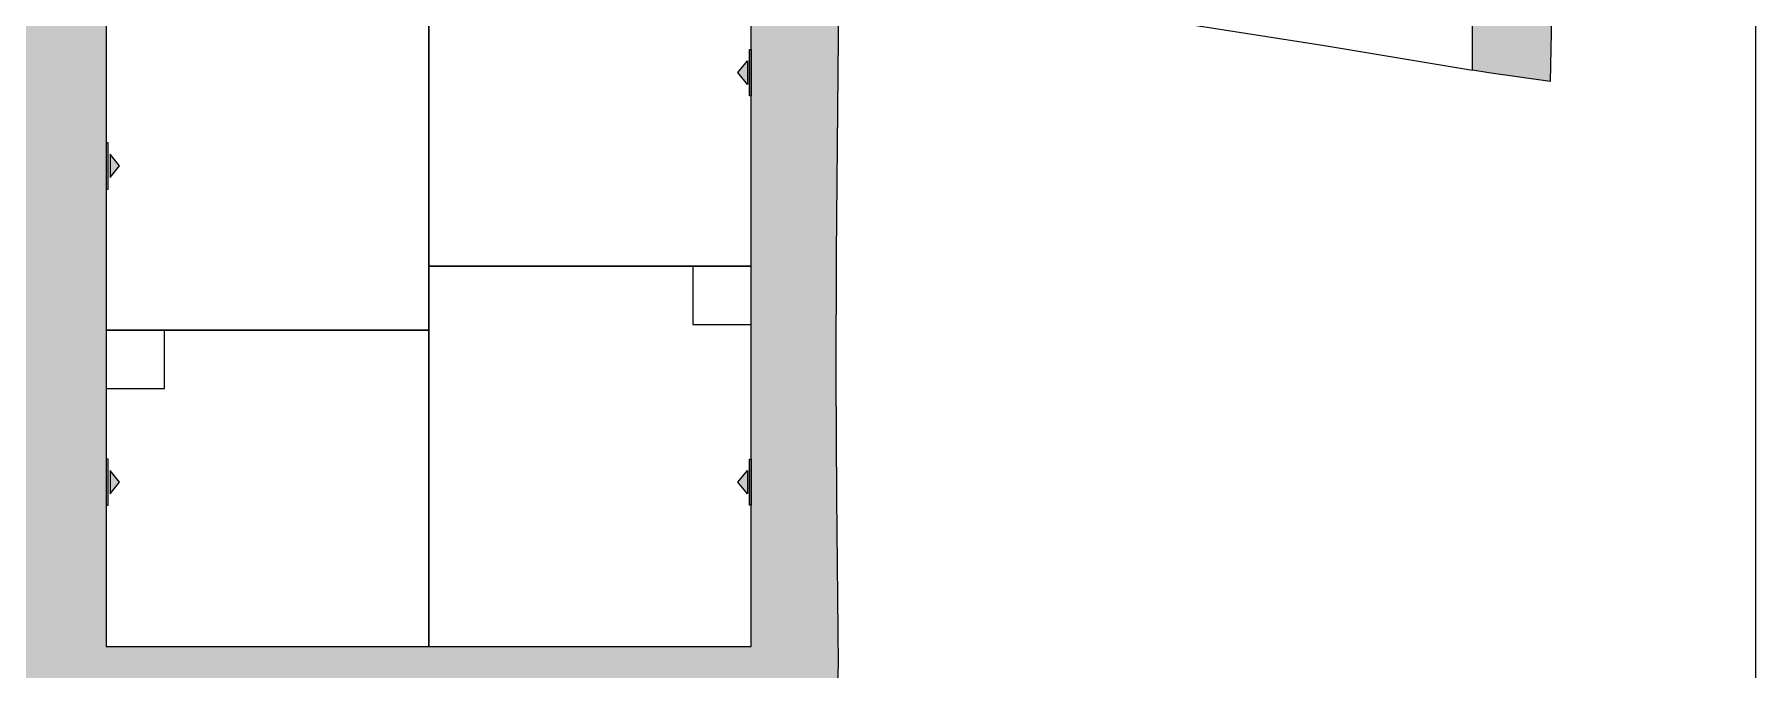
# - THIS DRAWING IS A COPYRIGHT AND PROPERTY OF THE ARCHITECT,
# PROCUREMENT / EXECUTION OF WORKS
# Model space of a CAD drawing. Header units: millimetres. Extents: x -176651 to 388869, y -39409 to 486614.
# Drawn here: x 209150 to 388869, y 117077 to 183445 of the extents above; entities that cross this region are included whole.
import ezdxf

# ---------------------------------------------------------------- set-up
doc = ezdxf.new("R2010")
doc.units = ezdxf.units.MM
doc.header["$LTSCALE"] = 150
for name, color, linetype in [('ad-Entrance(1625)', 2, 'Continuous'), ('ad-Parking', 2, 'Continuous'), ('ad-Road', 8, 'Continuous'), ('ad-Road Hatch', 8, 'Continuous')]:
    doc.layers.add(name, color=color, linetype=linetype)
doc.layers.add('ad-Plot Boundary', color=6, linetype='Continuous', true_color=0xff00ff)

# ---------------------------------------------------------------- blocks, each defined once
blk = doc.blocks.new('A$C4fb60e89')
at = {"layer": 'ad-Road Hatch', "ltscale": 5, "transparency": 33554687}
h = blk.add_hatch(dxfattribs=at)
h.set_pattern_fill('AR-HBONE', color=256, scale=15)
h.set_pattern_definition([(45, (-193247.7, -428758.8), (0, 2155.2615), [4572, -1524]), (135, (-192170.1, -427681.1), (2e-13, 2155.2615), [4572, -1524])])
h.paths.add_polyline_path([(175594, -250241), (169178, -249341), (167473, -249057), (167473, -138694), (101313, -138694), (101313, -199954), (101308, -237995), (101040, -268291), (101008, -280968), (101066, -293684), (101243, -311127), (100910, -319344), (100949, -333937), (100669, -366960), (100727, -390983), (100669, -404586), (100538, -420418), (100467, -428759), (92426, -427265), (92163, -427209), (92163, -321454), (24803, -321454), (24803, -412961), (15653, -411029), (15654, -321452), (-19535, -321452), (-34427, -319477), (-65207, -315395), (-171770, -301268), (-185854, -298333), (-193248, -296832), (-193244, -292908), (-191914, -285219), (-191839, -284679), (-183397, -286393), (-169723, -289243), (-53141, -304698), (-18730, -309262), (15653, -309262), (15653, 703), (24803, 1115), (24803, -129544), (92163, -129544), (92163, 15133), (101313, 17713), (101313, -129544), (167473, -129544), (167473, 35552), (175738, 37855), (175849, 28595), (175836, 25947), (175777, 14040), (175855, 2316), (175660, -18036), (175731, -34039), (175718, -46839), (175673, -63402), (175816, -82072), (175542, -106356), (175490, -124641), (175575, -145019), (175731, -168892), (175797, -181269), (175797, -192667), (175744, -208200), (175829, -223277), (175888, -234871)])
h.paths.add_polyline_path([(24803, -309264), (92163, -309264), (92163, -138694), (24803, -138694)], flags=16)
at = {"layer": 'ad-Road', "ltscale": 5}
blk.add_lwpolyline([(175490, -124641), (175575, -145019), (175731, -168892), (175797, -181269), (175797, -192667), (175744, -208200), (175829, -223277), (175888, -234871), (175594, -250241), (169178, -249341), (167473, -249057), (167473, -138694), (101313, -138694), (101313, -199954), (101308, -237995), (101040, -268291), (101008, -280968), (101066, -293684), (101243, -311127), (100910, -319344)], dxfattribs=at)
blk.add_lwpolyline([(24803, -309264), (92163, -309264), (92163, -138694), (24803, -138694)], close=True, dxfattribs=at)
blk = doc.blocks.new('zw$A88E')
at = {"layer": 'ad-Plot Boundary'}
for points in [[(-41344, -281589), (-23704, -284340), (-8264, -286912), (-8264, -237809), (-41344, -237809)], [(-150934, -314069), (-117254, -314069), (-117254, -266699), (-150934, -266699)], [(-117254, -307369), (-83574, -307369), (-83574, -266699), (-117254, -266699)], [(-117254, -347119), (-83574, -347119), (-83574, -307369), (-117254, -307369)], [(-150934, -347119), (-117254, -347119), (-117254, -314069), (-150934, -314069)]]:
    blk.add_lwpolyline(points, close=True, dxfattribs=at)
blk = doc.blocks.new('zw$944D')
at = {"layer": 'ad-Parking', "ltscale": 5}
blk.add_lwpolyline([(0, 0), (6100, 0), (6100, 6100), (0, 6100)], close=True, dxfattribs=at)
blk = doc.blocks.new('zw$2786')
at = {"layer": 'ad-Parking', "ltscale": 5}
for p in [(97959, -194857), (36699, -201557)]:
    blk.add_blockref('zw$944D', p, dxfattribs=at)
blk = doc.blocks.new('zw$68CA')
at = {"layer": 'ad-Entrance(1625)', "ltscale": 5}
h = blk.add_hatch(color=256, dxfattribs=at)
h.dxf.hatch_style = 1
h.paths.add_polyline_path([(-400, -1187.5), (-400, -3637.5), (-1400, -2412.5)])
for points in [[(-200, 0), (0, 0), (0, -4825), (-200, -4825)], [(-400, -1187.5), (-400, -3637.5), (-1400, -2412.5)]]:
    blk.add_lwpolyline(points, close=True, dxfattribs=at)
blk = doc.blocks.new('zw$9E45')
at = {"layer": 'ad-Entrance(1625)', "ltscale": 5}
for p in [(92163, -246894), (92163, -289694)]:
    blk.add_blockref('zw$68CA', p, dxfattribs=at)
at = {"layer": 'ad-Entrance(1625)', "ltscale": 5, "xscale": -1}
for p in [(24803, -256644), (24803, -289694)]:
    blk.add_blockref('zw$68CA', p, dxfattribs=at)
blk = doc.blocks.new("Plot's Boundary")
at = {"layer": 'ad-Road', "ltscale": 5}
blk.add_blockref('A$C4fb60e89', (191839, 428759), dxfattribs=at)
at = {"layer": 'ad-Entrance(1625)', "ltscale": 5}
blk.add_blockref('zw$9E45', (191839, 428759), dxfattribs=at)
at = {"layer": 'ad-Parking', "ltscale": 5}
blk.add_blockref('zw$2786', (179944, 348002), dxfattribs=at)
at = {"layer": 'ad-Plot Boundary', "ltscale": 5}
blk.add_blockref('zw$A88E', (367577, 466614), dxfattribs=at)

msp = doc.modelspace()

# ---------------------------------------------------------------- block references
msp.add_blockref("Plot's Boundary", (0, 0))

# ---------------------------------------------------------------- next in the draw order: linework, layer by layer
at = {"ltscale": 5}
msp.add_lwpolyline([(-176651, 486614), (388869, 486614), (388869, -18386), (-176651, -18386)], close=True, dxfattribs=at)

doc.saveas('drawing.dxf')
